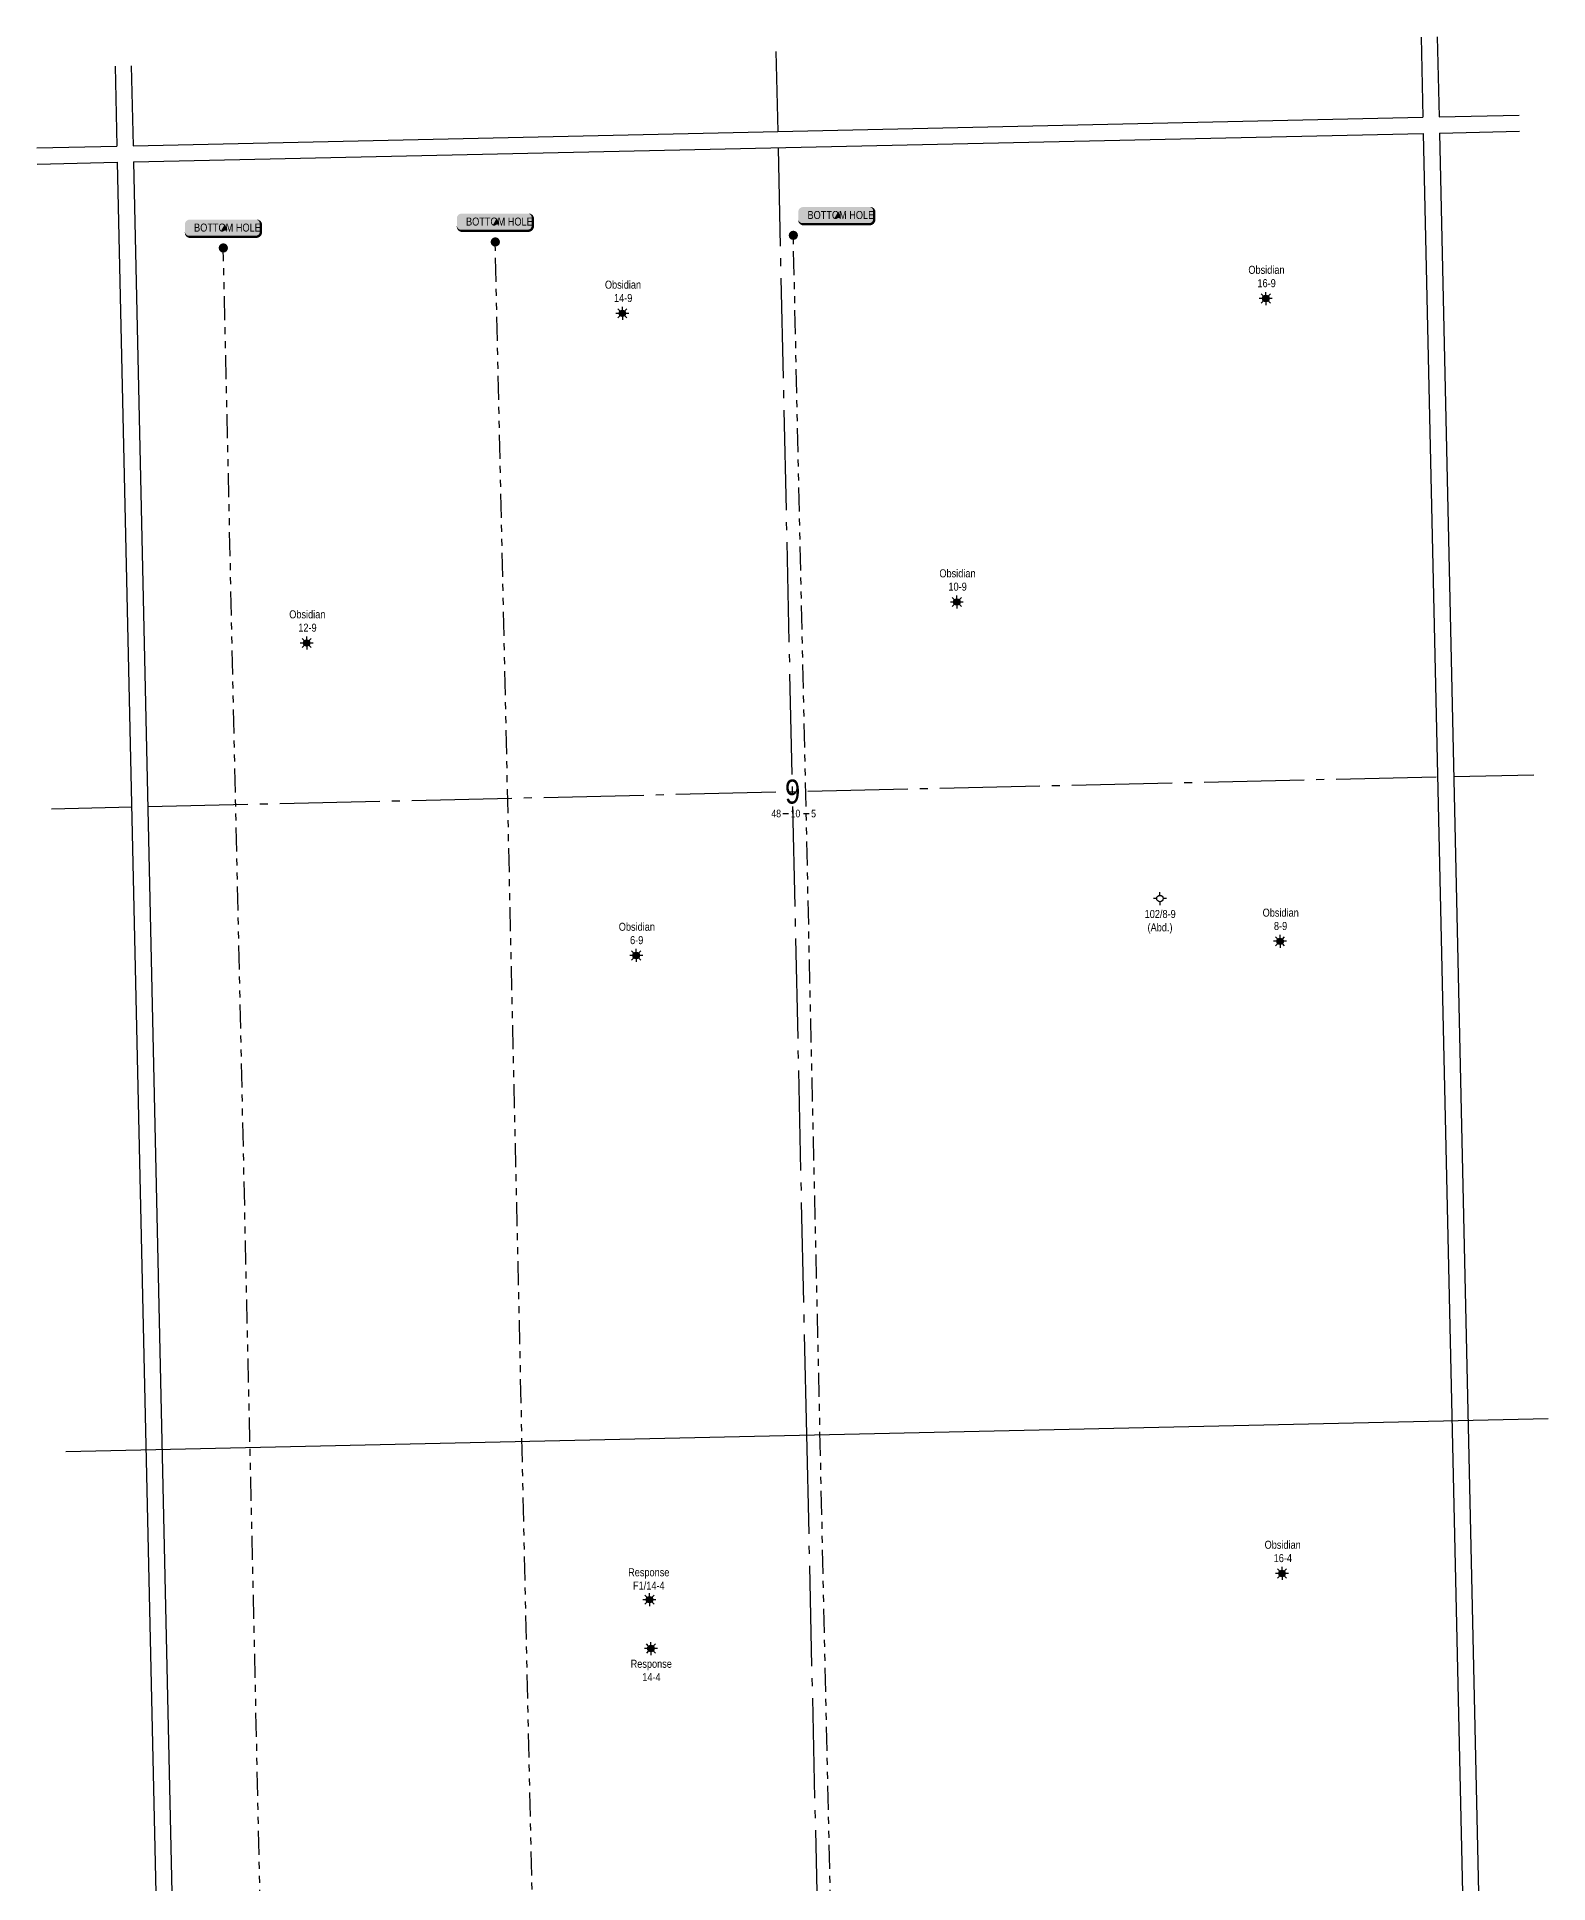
# Model space of a CAD drawing. Extents: x 605887 to 611946, y 5883916 to 5888528.
# Drawn here: x 605887 to 607775, y 5886222 to 5888528 of the extents above; entities that cross this region are included whole.
import ezdxf
from ezdxf.enums import TextEntityAlignment as Align

# ---------------------------------------------------------------- set-up
doc = ezdxf.new("R2010")
doc.units = 0
doc.header["$LTSCALE"] = 5
doc.linetypes.add('foc-DRILLPATH', pattern=[14.75, 6, -1.75, 1.75, -1.75, 1.75, -1.75])
doc.linetypes.add('foc-QUARTERLINE', pattern=[33, 25, -3, 2, -3])
for name, color, linetype in [('10', 1, 'Continuous'), ('9', 3, 'Continuous'), ('DRILL-T', 8, 'Continuous'), ('F-WS-S', 8, 'Continuous'), ('L-BD', 7, 'Continuous'), ('L-MON', 1, 'Continuous'), ('L-QSEC', 8, 'foc-QUARTERLINE'), ('L-SEC', 7, 'Continuous'), ('L-SECLBL', 7, 'Continuous'), ('P-PDRILLPATH', 12, 'foc-DRILLPATH')]:
    doc.layers.add(name, color=color, linetype=linetype)
doc.styles.add('80', font='ARIALN.TTF', dxfattribs={"height": 10})
doc.styles.add('80L', font='ARIALN.TTF', dxfattribs={"height": 10})
doc.styles.add('SIMPLEX', font='ARIALN.TTF')

# ---------------------------------------------------------------- blocks, each defined once
blk = doc.blocks.new('L-SECLBL')
at = {"layer": '9', "color": 7}
for p, q in [((-5.1, -27.8), (-12.3, -27.8)), ((20.7, -27.8), (13.5, -27.8))]:
    blk.add_line(p, q, dxfattribs=at)
at = {"layer": '10', "color": 2, "style": 'SIMPLEX'}
blk.add_attdef('SEC', text='', height=30, dxfattribs=at).set_placement((0, 0), align=Align.MIDDLE)
at = {"layer": '10', "color": 5, "style": '80L'}
blk.add_attdef('TWP', text='', height=9.5, dxfattribs=at).set_placement((-14.4, -27.4), align=Align.MIDDLE_RIGHT)
blk.add_attdef('RGE', text='', height=9.5, dxfattribs=at).set_placement((3.6, -27.4), align=Align.MIDDLE_CENTER)
blk.add_attdef('MER', text='', height=9.5, dxfattribs=at).set_placement((23.2, -27.4), align=Align.MIDDLE_LEFT)
blk = doc.blocks.new('plbh')
at = {"layer": 'L-MON'}
h = blk.add_hatch(color=255, dxfattribs=at)
h.dxf.hatch_style = 1
edge = h.paths.add_edge_path()
edge.add_arc((0, 0), 1.16, 0, 360)
h = blk.add_hatch(color=256, dxfattribs=at)
h.dxf.hatch_style = 1
h.paths.add_polyline_path([(-0.96, 0, 1), (0.96, 0, 1)])
h.paths.add_polyline_path([(0.91, 0, -1), (-0.91, 0, -1)], flags=16)
h.paths.add_polyline_path([(0.45, 0, -1), (-0.45, 0, -1)], flags=0)
h = blk.add_hatch(color=256, dxfattribs=at)
h.dxf.hatch_style = 1
h.paths.add_polyline_path([(-0.45, 0, 1), (0.45, 0, 1)])
h.paths.add_polyline_path([(0.4, 0, -1), (-0.4, 0, -1)], flags=16)
at = {"layer": 'L-MON', "color": 240}
for radius in [0.96, 0.91, 0.45, 0.4]:
    blk.add_circle((0, 0), radius, dxfattribs=at)
blk = doc.blocks.new('*U504')
h = blk.add_hatch(color=254)
edge = h.paths.add_edge_path()
edge.add_line((-41.5, -11.5), (41.5, -11.5))
edge.add_arc((41.5, -5.5), 6, 270, 360)
edge.add_line((47.5, -5.5), (47.5, 4))
edge.add_arc((41.5, 4), 6, 0, 90)
edge.add_line((41.5, 10), (-41.5, 10))
edge.add_arc((-41.5, 4), 6, 90, 180)
edge.add_line((-47.5, 4), (-47.5, -5.5))
edge.add_arc((-41.5, -5.5), 6, 180, 270)
at = {"color": 1, "flags": 128}
blk.add_lwpolyline([(-41.5, -11.5, 3, 3, 0), (41.5, -11.5, 3, 3, 0.414214), (47.5, -5.5, 3, 3, 0), (47.5, 4, 3, 0, 0.414214), (41.5, 10, 0, 0, 0), (-41.5, 10, 0, 0, 0.414214), (-47.5, 4, 0, 0, 0), (-47.5, -5.5, 0, 3, 0.414214)], format="xyseb", close=True, dxfattribs=at)
blk.add_lwpolyline([(5.8, -3.4, 0, 10, 0), (0, 0, 5, 5, 0)], format="xyseb", dxfattribs=at)
at = {"color": 1, "style": '80'}
blk.add_attdef('ENTER_TEXT_001', (-36, -5), '', height=10, dxfattribs=at)
blk = doc.blocks.new('GAS')
h = blk.add_hatch(color=255)
h.dxf.hatch_style = 1
edge = h.paths.add_edge_path()
edge.add_arc((0, 0), 0.9, 0, 360)
for p, q in [((-0.81, 0), (-1.62, 0)), ((-0.57, 0.57), (-1.14, 1.14)), ((0, 0.81), (0, 1.62)), ((0.57, 0.57), (1.14, 1.14)), ((1.62, 0), (0.81, 0)), ((-0.57, -0.57), (-1.14, -1.14)), ((0, -0.81), (0, -1.62)), ((1.14, -1.14), (0.57, -0.57))]:
    blk.add_line(p, q)
blk.add_circle((0, 0), 0.8)
blk = doc.blocks.new('GABD')
for p, q in [((-0.81, 0), (-1.62, 0)), ((0, 0.81), (0, 1.62)), ((1.62, 0), (0.81, 0)), ((0, -0.81), (0, -1.62))]:
    blk.add_line(p, q)
blk.add_circle((0, 0), 0.8)

msp = doc.modelspace()

# ---------------------------------------------------------------- linework, layer by layer
at = {"layer": 'L-QSEC'}
for p, q in [((606812.538, 5888409.932), (606810.302, 5888509.867)), ((606813.002, 5888389.232), (606812.988, 5888389.825)), ((606848.493, 5886782.125), (606813.002, 5888389.232)), ((606025.13, 5887566.752), (607635.913, 5887604.006)), ((607635.913, 5887604.006), (607636.627, 5887604.021)), ((607656.735, 5887604.432), (607756.675, 5887606.472)), ((605905.088, 5887563.735), (606005.487, 5887566.297)), ((606884.642, 5885173.408), (606848.493, 5886782.125))]:
    msp.add_line(p, q, dxfattribs=at)
at = {"layer": 'L-SEC'}
for p, q in [((607616.026, 5888527.682), (607618.255, 5888427.747)), ((607636.133, 5888528.127), (607638.362, 5888428.192)), ((605984.385, 5888491.606), (605986.614, 5888391.671)), ((606004.492, 5888492.051), (606006.721, 5888392.116)), ((606006.721, 5888392.116), (607618.255, 5888427.747)), ((606007.169, 5888372.009), (607618.703, 5888407.64)), ((607618.703, 5888407.64), (607690.445, 5885191.189)), ((607638.362, 5888428.192), (607738.297, 5888430.401)), ((607638.81, 5888408.085), (607738.746, 5888410.294)), ((607638.81, 5888408.085), (607710.552, 5885191.633)), ((605886.682, 5888389.461), (605986.614, 5888391.671)), ((605887.13, 5888369.354), (605987.062, 5888371.564)), ((605987.062, 5888371.564), (606058.804, 5885155.113)), ((606007.169, 5888372.009), (606078.911, 5885155.558)), ((605922.979, 5886761.128), (607774.617, 5886802.069))]:
    msp.add_line(p, q, dxfattribs=at)
at = {"layer": 'P-PDRILLPATH', "flags": 128}
for points in [[(606620.934, 5884993.38), (606526.169, 5885275.45), (606459.332, 5888272.023)], [(606800.355, 5885170.17), (606898.5, 5885283.697), (606831.663, 5888280.255)], [(606344.938, 5885162.363), (606186.388, 5885267.922), (606119.55, 5888264.51)]]:
    msp.add_lwpolyline(points, dxfattribs=at)

# ---------------------------------------------------------------- block references
at = {"layer": 'F-WS-S'}
for name, p, xscale, yscale, zscale in [('GAS', (607421.974, 5888201.343), 4.999999999999992, 4.999999999999992, 4.999999999999992), ('GAS', (606618.078, 5888182.826), 4.999999999999992, 4.999999999999992, 4.999999999999992), ('GAS', (607035.953, 5887822.225), 4.999999999999992, 4.999999999999992, 4.999999999999992), ('GAS', (606223.685, 5887770.983), 4.999999999999992, 4.999999999999992, 4.999999999999992), ('GABD', (607289.704, 5887451.749), 4.998005649999968, 4.998005649999968, 4.998005649999968), ('GAS', (607439.78, 5887398.355), 4.999999999999992, 4.999999999999992, 4.999999999999992), ('GAS', (606635.394, 5887380.719), 4.999999999999992, 4.999999999999992, 4.999999999999992), ('GAS', (607442.22, 5886608.711), 4.999999999999992, 4.999999999999992, 4.999999999999992), ('GAS', (606651.965, 5886575.926), 4.999999999999992, 4.999999999999992, 4.999999999999992), ('GAS', (606653.793, 5886514.87), 4.999999999999992, 4.999999999999992, 4.999999999999992)]:
    msp.add_blockref(name, p, dxfattribs=dict(at, xscale=xscale, yscale=yscale, zscale=zscale))
at = {"layer": 'L-BD', "linetype": 'Continuous', "xscale": 0.99960113, "yscale": 0.99960113, "zscale": 0.99960113}
for p in [(606885.349, 5888305.688), (606119.005, 5888289.943), (606458.786, 5888297.456)]:
    msp.add_blockref('*U504', p, dxfattribs=at).add_auto_attribs({'ENTER_TEXT_001': 'BOTTOM HOLE'})
at = {"layer": 'L-MON', "color": 3, "xscale": 4.998005649999992, "yscale": 4.998005649999992, "zscale": 4.998005649999992}
for p in [(606119.55, 5888264.51), (606459.332, 5888272.023), (606831.663, 5888280.255)]:
    msp.add_blockref('plbh', p, dxfattribs=at)
at = {"layer": 'L-SECLBL'}
msp.add_blockref('L-SECLBL', (606830.754, 5887585.384), dxfattribs=at).add_auto_attribs({'SEC': '9', 'TWP': '48', 'RGE': '10', 'MER': '5'})

# ---------------------------------------------------------------- texts
at = {"layer": 'DRILL-T', "char_height": 9.99711, "attachment_point": 1, "style": '80L'}
for s, width, insert in [('\\pi-1.0931;Obsidian\\P\\pi10.23;14-9', 41.63479, (606597.384, 5888223.659)), ('\\pi-1.0931;Obsidian\\P\\pi10.23;16-9', 41.63479, (607401.281, 5888242.176)), ('\\pi-1.0931;Obsidian\\P\\pi10.23;10-9', 41.63479, (607015.26, 5887863.058)), ('\\pi-1.0931;Obsidian\\P\\pi10.23;12-9', 41.63479, (606202.991, 5887811.816)), ('\\pi-1.0931;Obsidian\\P\\pi13.03;8-9', 41.63479, (607419.086, 5887439.188)), ('\\pi-1.0931;Obsidian\\P\\pi13.006;6-9', 41.63479, (606614.701, 5887421.552)), ('\\pi-3.2496;102/8-9\\P\\pi0.39878;(Abd.)', 30.59795, (607273.84, 5887437.5)), ('\\pi-1.0931;Obsidian\\P\\pi10.254;16-4', 41.63479, (607421.527, 5886649.544)), ('\\pi-4.2777;Response\\P\\pi1.8461;F1/14-4', 41.63479, (606629.573, 5886615.177)), ('\\pi-4.2777;Response\\P\\pi10.254;14-4', 41.63479, (606632.689, 5886500.862))]:
    msp.add_mtext_dynamic_manual_height_columns(s, width=width, gutter_width=50, heights=[0], dxfattribs=dict(at, insert=insert))

doc.saveas('drawing.dxf')
